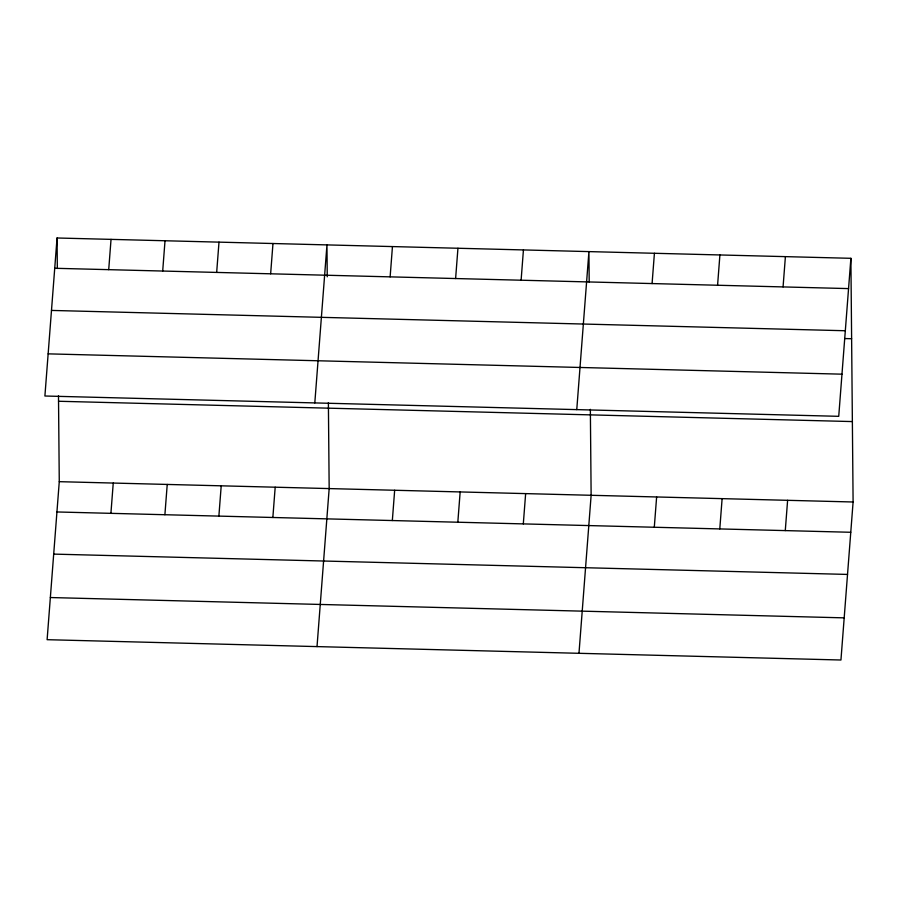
<?xml version="1.0" encoding="UTF-8"?>
<svg xmlns="http://www.w3.org/2000/svg" width="898" height="898" viewBox="0 0 898 898"><rect width="100%" height="100%" fill="white"/><g stroke="black" fill="none" stroke-linecap="round" stroke-linejoin="round"><path stroke-width="1.35" d="M57.057 237.992L44.9 396.007L838.732 416.324L850.889 258.31L57.057 237.992L57.337 268.491M58.493 395.737L59.268 481.676L47.111 639.69L840.943 660.008L853.1 501.993L850.889 258.31M108.714 269.658L111.038 239.373M110.914 513.342L113.249 483.057M162.695 271.039L165.019 240.754M164.895 514.722L167.23 484.437M216.665 272.42L219 242.134M218.876 516.103L221.211 485.818M270.646 273.8L272.981 243.515M272.857 517.484L275.192 487.199M314.805 402.921L326.962 244.896L327.254 276.786M317.016 646.605L329.173 488.579L328.387 402.641M390.125 276.865L392.448 246.58M392.336 520.537L394.66 490.252M455.612 278.537L457.946 248.252M457.823 522.221L460.158 491.936M521.109 280.21L523.433 249.925M523.309 523.893L525.644 493.608M576.763 409.623L588.931 251.608L589.2 282.107M578.974 653.306L591.131 495.281L590.356 409.342M652.083 283.566L654.418 253.281M654.294 527.249L656.629 496.964M717.581 285.238L719.904 254.953M719.792 528.922L722.115 498.637M783.067 286.911L785.402 256.637M785.279 530.595L787.613 500.309M54.733 268.278L848.554 288.595M51.489 310.427L845.321 330.745M844.648 338.546L851.618 338.726M48.144 353.857L841.976 374.174M58.538 401.26L852.37 421.577M59.268 481.676L853.1 501.993M56.944 511.961L850.765 532.278M53.7 554.111L847.521 574.428M50.355 597.54L844.187 617.858"/></g></svg>
